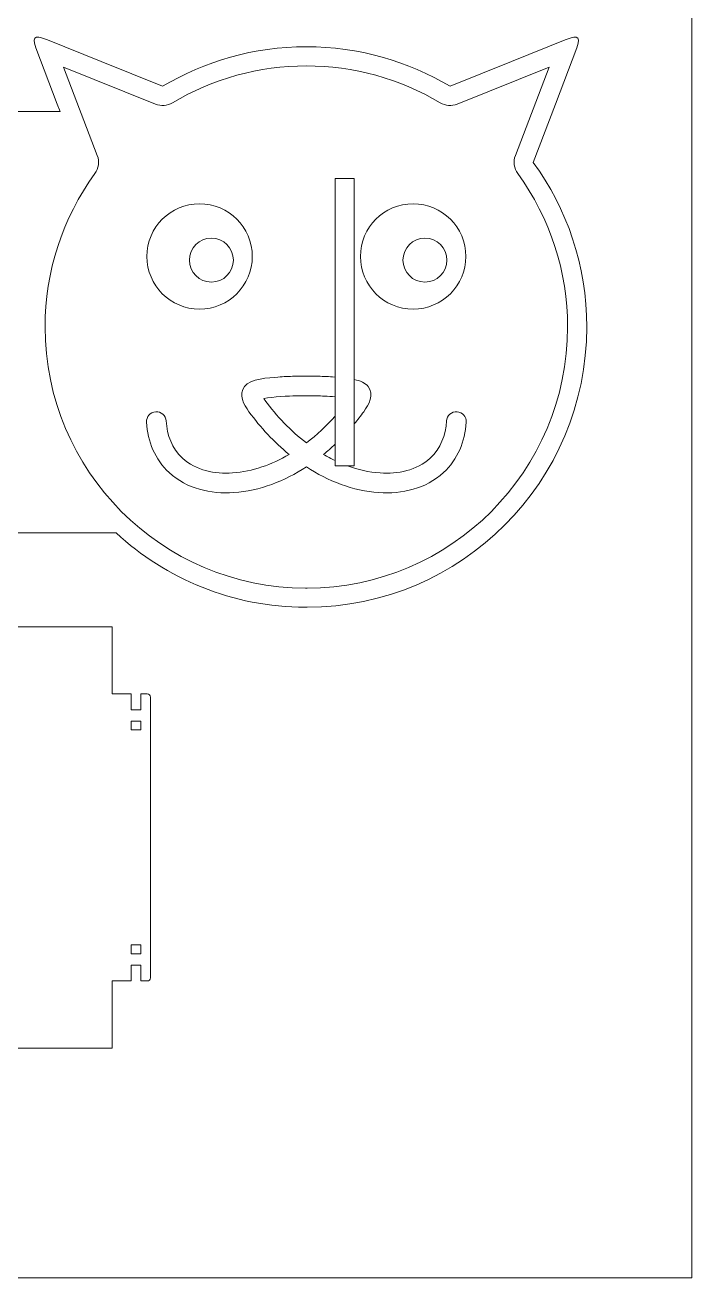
# Model space of a CAD drawing. Header units: millimetres. Extents: x -695 to 695, y -335 to 335.
# Drawn here: x 486.2 to 695, y -335.3 to 57.4 of the extents above; entities that cross this region are included whole.
import ezdxf

# ---------------------------------------------------------------- set-up
doc = ezdxf.new("R2010")
doc.units = ezdxf.units.MM
doc.header["$MEASUREMENT"] = 0
doc.layers.add('Camada 1', color=7, linetype='Continuous')

msp = doc.modelspace()

# ---------------------------------------------------------------- linework, layer by layer
at = {"layer": 'Camada 1', "color": 153, "lineweight": 20}
msp.add_lwpolyline([(-339.1634, -335.28), (695.0442, -335.28), (695.0442, 265.8534), (-339.1634, 265.8534), (-339.1634, -335.28)], close=True, dxfattribs=at)
at = {"layer": 'Camada 1', "color": 230, "lineweight": 20}
for points, knots in [([(574.2667, 50.5884), (590.726, 50.5884), (606.1251, 46.057), (619.2925, 38.18), (619.2925, 38.18), (619.2925, 38.18), (638.5761, 45.9588), (638.5761, 45.9588), (638.5761, 45.9588), (638.5761, 45.9588), (655.3179, 52.7121), (655.3179, 52.7121), (655.3179, 52.7121), (657.9477, 53.7729), (660.72, 54.7726), (658.9886, 50.2166), (658.9886, 50.2166), (658.9886, 50.2166), (652.2707, 32.5389), (652.2707, 32.5389), (652.2707, 32.5389), (652.2707, 32.5389), (645.3558, 14.3434), (645.3558, 14.3434), (645.3558, 14.3434), (655.8886, -0.1418), (662.1047, -17.969), (662.1047, -37.2497), (662.1047, -37.2497), (662.1047, -85.6704), (622.9251, -124.9405), (574.539, -125.0872), (574.539, -125.0872), (574.4482, -125.0874), (574.3573, -125.0873), (574.2667, -125.087), (574.2667, -125.087), (574.1761, -125.0873), (574.0852, -125.0874), (573.9944, -125.0872), (573.9944, -125.0872), (551.101, -125.0178), (530.2685, -116.19), (514.6718, -101.7789), (514.6718, -101.7789), (514.6718, -101.7789), (257.8612, -101.7789), (257.8612, -101.7789), (257.8612, -101.7789), (242.2645, -116.19), (221.432, -125.0178), (198.5386, -125.0872), (198.5386, -125.0872), (198.4478, -125.0874), (198.3569, -125.0873), (198.2663, -125.087), (198.2663, -125.087), (198.1757, -125.0873), (198.0848, -125.0874), (197.994, -125.0872), (197.994, -125.0872), (149.6079, -124.9405), (110.4283, -85.6704), (110.4283, -37.2497), (110.4283, -37.2497), (110.4283, -17.969), (116.6444, -0.1418), (127.1772, 14.3434), (127.1772, 14.3434), (127.1772, 14.3434), (120.2623, 32.5389), (120.2623, 32.5389), (120.2623, 32.5389), (120.2623, 32.5389), (113.5444, 50.2166), (113.5444, 50.2166), (113.5444, 50.2166), (111.813, 54.7726), (114.5853, 53.7729), (117.2151, 52.7121), (117.2151, 52.7121), (117.2151, 52.7121), (133.9569, 45.9588), (133.9569, 45.9588), (133.9569, 45.9588), (133.9569, 45.9588), (153.2405, 38.18), (153.2405, 38.18), (153.2405, 38.18), (166.4079, 46.057), (181.807, 50.5884), (198.2663, 50.5884), (198.2663, 50.5884), (214.7256, 50.5884), (230.1247, 46.057), (243.2921, 38.18), (243.2921, 38.18), (243.2921, 38.18), (262.5757, 45.9588), (262.5757, 45.9588), (262.5757, 45.9588), (262.5757, 45.9588), (279.3175, 52.7121), (279.3175, 52.7121), (279.3175, 52.7121), (281.9473, 53.7729), (284.7196, 54.7726), (282.9882, 50.2166), (282.9882, 50.2166), (282.9882, 50.2166), (276.2703, 32.5389), (276.2703, 32.5389), (276.2703, 32.5389), (276.2703, 32.5389), (275.4199, 30.3013), (275.4199, 30.3013), (275.4199, 30.3013), (275.4199, 30.3013), (497.1131, 30.3013), (497.1131, 30.3013), (497.1131, 30.3013), (497.1131, 30.3013), (496.2627, 32.5389), (496.2627, 32.5389), (496.2627, 32.5389), (496.2627, 32.5389), (489.5448, 50.2166), (489.5448, 50.2166), (489.5448, 50.2166), (487.8134, 54.7726), (490.5857, 53.7729), (493.2155, 52.7121), (493.2155, 52.7121), (493.2155, 52.7121), (509.9573, 45.9588), (509.9573, 45.9588), (509.9573, 45.9588), (509.9573, 45.9588), (529.2409, 38.18), (529.2409, 38.18), (529.2409, 38.18), (542.4083, 46.057), (557.8074, 50.5884), (574.2667, 50.5884)], [0, 0, 0, 0, 0.02702703, 0.02702703, 0.02702703, 0.02702703, 0.05405405, 0.05405405, 0.05405405, 0.05405405, 0.08108108, 0.08108108, 0.08108108, 0.08108108, 0.10810811, 0.10810811, 0.10810811, 0.10810811, 0.13513514, 0.13513514, 0.13513514, 0.13513514, 0.16216216, 0.16216216, 0.16216216, 0.16216216, 0.18918919, 0.18918919, 0.18918919, 0.18918919, 0.21621622, 0.21621622, 0.21621622, 0.21621622, 0.24324324, 0.24324324, 0.24324324, 0.24324324, 0.27027027, 0.27027027, 0.27027027, 0.27027027, 0.2972973, 0.2972973, 0.2972973, 0.2972973, 0.32432432, 0.32432432, 0.32432432, 0.32432432, 0.35135135, 0.35135135, 0.35135135, 0.35135135, 0.37837838, 0.37837838, 0.37837838, 0.37837838, 0.40540541, 0.40540541, 0.40540541, 0.40540541, 0.43243243, 0.43243243, 0.43243243, 0.43243243, 0.45945946, 0.45945946, 0.45945946, 0.45945946, 0.48648649, 0.48648649, 0.48648649, 0.48648649, 0.51351351, 0.51351351, 0.51351351, 0.51351351, 0.54054054, 0.54054054, 0.54054054, 0.54054054, 0.56756757, 0.56756757, 0.56756757, 0.56756757, 0.59459459, 0.59459459, 0.59459459, 0.59459459, 0.62162162, 0.62162162, 0.62162162, 0.62162162, 0.64864865, 0.64864865, 0.64864865, 0.64864865, 0.67567568, 0.67567568, 0.67567568, 0.67567568, 0.7027027, 0.7027027, 0.7027027, 0.7027027, 0.72972973, 0.72972973, 0.72972973, 0.72972973, 0.75675676, 0.75675676, 0.75675676, 0.75675676, 0.78378378, 0.78378378, 0.78378378, 0.78378378, 0.81081081, 0.81081081, 0.81081081, 0.81081081, 0.83783784, 0.83783784, 0.83783784, 0.83783784, 0.86486486, 0.86486486, 0.86486486, 0.86486486, 0.89189189, 0.89189189, 0.89189189, 0.89189189, 0.91891892, 0.91891892, 0.91891892, 0.91891892, 0.94594595, 0.94594595, 0.94594595, 0.94594595, 1, 1, 1, 1]), ([(583.2667, 9.2612), (583.2667, 9.2612), (589.2667, 9.2612), (589.2667, 9.2612), (589.2667, 9.2612), (589.2667, 9.2612), (589.2667, -80.7388), (589.2667, -80.7388), (589.2667, -80.7388), (589.2667, -80.7388), (583.2667, -80.7388), (583.2667, -80.7388), (583.2667, -80.7388), (583.2667, -80.7388), (583.2667, 9.2612), (583.2667, 9.2612)], [0, 0, 0, 0, 0.2, 0.2, 0.2, 0.2, 0.4, 0.4, 0.4, 0.4, 0.6, 0.6, 0.6, 0.6, 1, 1, 1, 1]), ([(424.7315, -146.2303), (424.7315, -146.2303), (199.457, -146.2303), (199.457, -146.2303), (199.457, -146.2303), (192.6574, -146.2303), (187.0943, -140.6672), (187.0943, -133.8677), (187.0943, -133.8677), (187.0943, -133.8677), (187.0943, -131.1733), (187.0943, -131.1733), (187.0943, -131.1733), (187.0943, -131.1733), (119.4282, -131.1733), (119.4282, -131.1733), (119.4282, -131.1733), (119.4282, -131.1733), (119.4282, -152.2134), (119.4282, -152.2134), (119.4282, -152.2134), (119.4282, -152.2134), (113.4282, -152.2134), (113.4282, -152.2134), (113.4282, -152.2134), (113.4282, -152.2134), (113.4282, -157.2134), (113.4282, -157.2134), (113.4282, -157.2134), (113.4282, -157.2134), (110.4282, -157.2134), (110.4282, -157.2134), (110.4282, -157.2134), (110.4282, -157.2134), (110.4282, -152.2134), (110.4282, -152.2134), (110.4282, -152.2134), (110.4282, -152.2134), (108.4282, -152.2134), (108.4282, -152.2134), (108.4282, -152.2134), (107.8783, -152.2134), (107.4282, -152.6635), (107.4282, -153.2134), (107.4282, -153.2134), (107.4282, -153.2134), (107.4282, -241.2134), (107.4282, -241.2134), (107.4282, -241.2134), (107.4282, -241.7633), (107.8782, -242.2134), (108.4282, -242.2134), (108.4282, -242.2134), (108.4282, -242.2134), (110.4282, -242.2134), (110.4282, -242.2134), (110.4282, -242.2134), (110.4282, -242.2134), (110.4282, -237.2134), (110.4282, -237.2134), (110.4282, -237.2134), (110.4282, -237.2134), (113.4282, -237.2134), (113.4282, -237.2134), (113.4282, -237.2134), (113.4282, -237.2134), (113.4282, -242.2134), (113.4282, -242.2134), (113.4282, -242.2134), (113.4282, -242.2134), (119.4282, -242.2134), (119.4282, -242.2134), (119.4282, -242.2134), (119.4282, -242.2134), (119.4282, -263.2535), (119.4282, -263.2535), (119.4282, -263.2535), (119.4282, -263.2535), (513.4282, -263.2535), (513.4282, -263.2535), (513.4282, -263.2535), (513.4282, -263.2535), (513.4282, -242.2134), (513.4282, -242.2134), (513.4282, -242.2134), (513.4282, -242.2134), (519.4282, -242.2134), (519.4282, -242.2134), (519.4282, -242.2134), (519.4282, -242.2134), (519.4282, -237.2134), (519.4282, -237.2134), (519.4282, -237.2134), (519.4282, -237.2134), (522.4282, -237.2134), (522.4282, -237.2134), (522.4282, -237.2134), (522.4282, -237.2134), (522.4282, -242.2134), (522.4282, -242.2134), (522.4282, -242.2134), (522.4282, -242.2134), (524.4282, -242.2134), (524.4282, -242.2134), (524.4282, -242.2134), (524.9782, -242.2134), (525.4282, -241.7634), (525.4282, -241.2134), (525.4282, -241.2134), (525.4282, -241.2134), (525.4282, -153.2134), (525.4282, -153.2134), (525.4282, -153.2134), (525.4282, -152.6634), (524.9781, -152.2134), (524.4282, -152.2134), (524.4282, -152.2134), (524.4282, -152.2134), (522.4282, -152.2134), (522.4282, -152.2134), (522.4282, -152.2134), (522.4282, -152.2134), (522.4282, -157.2134), (522.4282, -157.2134), (522.4282, -157.2134), (522.4282, -157.2134), (519.4282, -157.2134), (519.4282, -157.2134), (519.4282, -157.2134), (519.4282, -157.2134), (519.4282, -152.2134), (519.4282, -152.2134), (519.4282, -152.2134), (519.4282, -152.2134), (513.4282, -152.2134), (513.4282, -152.2134), (513.4282, -152.2134), (513.4282, -152.2134), (513.4282, -131.1733), (513.4282, -131.1733), (513.4282, -131.1733), (513.4282, -131.1733), (437.0942, -131.1733), (437.0942, -131.1733), (437.0942, -131.1733), (437.0942, -131.1733), (437.0942, -133.8677), (437.0942, -133.8677), (437.0942, -133.8677), (437.0942, -140.6672), (431.5311, -146.2303), (424.7315, -146.2303)], [0, 0, 0, 0, 0.02564103, 0.02564103, 0.02564103, 0.02564103, 0.05128205, 0.05128205, 0.05128205, 0.05128205, 0.07692308, 0.07692308, 0.07692308, 0.07692308, 0.1025641, 0.1025641, 0.1025641, 0.1025641, 0.12820513, 0.12820513, 0.12820513, 0.12820513, 0.15384615, 0.15384615, 0.15384615, 0.15384615, 0.17948718, 0.17948718, 0.17948718, 0.17948718, 0.20512821, 0.20512821, 0.20512821, 0.20512821, 0.23076923, 0.23076923, 0.23076923, 0.23076923, 0.25641026, 0.25641026, 0.25641026, 0.25641026, 0.28205128, 0.28205128, 0.28205128, 0.28205128, 0.30769231, 0.30769231, 0.30769231, 0.30769231, 0.33333333, 0.33333333, 0.33333333, 0.33333333, 0.35897436, 0.35897436, 0.35897436, 0.35897436, 0.38461538, 0.38461538, 0.38461538, 0.38461538, 0.41025641, 0.41025641, 0.41025641, 0.41025641, 0.43589744, 0.43589744, 0.43589744, 0.43589744, 0.46153846, 0.46153846, 0.46153846, 0.46153846, 0.48717949, 0.48717949, 0.48717949, 0.48717949, 0.51282051, 0.51282051, 0.51282051, 0.51282051, 0.53846154, 0.53846154, 0.53846154, 0.53846154, 0.56410256, 0.56410256, 0.56410256, 0.56410256, 0.58974359, 0.58974359, 0.58974359, 0.58974359, 0.61538462, 0.61538462, 0.61538462, 0.61538462, 0.64102564, 0.64102564, 0.64102564, 0.64102564, 0.66666667, 0.66666667, 0.66666667, 0.66666667, 0.69230769, 0.69230769, 0.69230769, 0.69230769, 0.71794872, 0.71794872, 0.71794872, 0.71794872, 0.74358974, 0.74358974, 0.74358974, 0.74358974, 0.76923077, 0.76923077, 0.76923077, 0.76923077, 0.79487179, 0.79487179, 0.79487179, 0.79487179, 0.82051282, 0.82051282, 0.82051282, 0.82051282, 0.84615385, 0.84615385, 0.84615385, 0.84615385, 0.87179487, 0.87179487, 0.87179487, 0.87179487, 0.8974359, 0.8974359, 0.8974359, 0.8974359, 0.92307692, 0.92307692, 0.92307692, 0.92307692, 0.94871795, 0.94871795, 0.94871795, 0.94871795, 1, 1, 1, 1]), ([(519.4286, -163.5321), (519.4286, -163.5321), (519.4286, -160.7537), (519.4286, -160.7537), (519.4286, -160.7537), (519.4286, -160.7537), (522.4286, -160.7537), (522.4286, -160.7537), (522.4286, -160.7537), (522.4286, -160.7537), (522.4286, -163.5321), (522.4286, -163.5321), (522.4286, -163.5321), (522.4286, -163.5321), (519.4286, -163.5321), (519.4286, -163.5321)], [0, 0, 0, 0, 0.2, 0.2, 0.2, 0.2, 0.4, 0.4, 0.4, 0.4, 0.6, 0.6, 0.6, 0.6, 1, 1, 1, 1]), ([(519.4286, -233.6735), (519.4286, -233.6735), (519.4286, -230.8951), (519.4286, -230.8951), (519.4286, -230.8951), (519.4286, -230.8951), (522.4286, -230.8951), (522.4286, -230.8951), (522.4286, -230.8951), (522.4286, -230.8951), (522.4286, -233.6735), (522.4286, -233.6735), (522.4286, -233.6735), (522.4286, -233.6735), (519.4286, -233.6735), (519.4286, -233.6735)], [0, 0, 0, 0, 0.2, 0.2, 0.2, 0.2, 0.4, 0.4, 0.4, 0.4, 0.6, 0.6, 0.6, 0.6, 1, 1, 1, 1])]:
    msp.add_open_spline(points, degree=3, knots=knots, dxfattribs=at)
at = {"layer": 'Camada 1', "color": 240, "lineweight": 20}
for points, knots in [([(574.2667, 44.5884), (559.4546, 44.5884), (545.0345, 40.6364), (532.3211, 33.031), (532.3211, 33.031), (530.6556, 32.0346), (528.7962, 31.8896), (526.9963, 32.6157), (526.9963, 32.6157), (526.9963, 32.6157), (498.2448, 44.2136), (498.2448, 44.2136), (498.2448, 44.2136), (498.2448, 44.2136), (508.7862, 16.4749), (508.7862, 16.4749), (508.7862, 16.4749), (509.5275, 14.5242), (509.2575, 12.5025), (508.0303, 10.8148), (508.0303, 10.8148), (497.8392, -3.2006), (492.4287, -19.9223), (492.4287, -37.2497), (492.4287, -37.2497), (492.4287, -82.3487), (528.9143, -118.9505), (574.0126, -119.0872), (574.0126, -119.0872), (574.0973, -119.0875), (574.182, -119.0872), (574.2667, -119.087)], [0, 0, 0, 0, 0.11111111, 0.11111111, 0.11111111, 0.11111111, 0.22222222, 0.22222222, 0.22222222, 0.22222222, 0.33333333, 0.33333333, 0.33333333, 0.33333333, 0.44444444, 0.44444444, 0.44444444, 0.44444444, 0.55555556, 0.55555556, 0.55555556, 0.55555556, 0.66666667, 0.66666667, 0.66666667, 0.66666667, 0.77777778, 0.77777778, 0.77777778, 0.77777778, 1, 1, 1, 1]), ([(574.2667, 44.5884), (589.0788, 44.5884), (603.4989, 40.6364), (616.2123, 33.031), (616.2123, 33.031), (617.8778, 32.0346), (619.7372, 31.8896), (621.5371, 32.6157), (621.5371, 32.6157), (621.5371, 32.6157), (650.2886, 44.2136), (650.2886, 44.2136), (650.2886, 44.2136), (650.2886, 44.2136), (639.7472, 16.4749), (639.7472, 16.4749), (639.7472, 16.4749), (639.0059, 14.5242), (639.2759, 12.5025), (640.5031, 10.8148), (640.5031, 10.8148), (650.6942, -3.2006), (656.1047, -19.9223), (656.1047, -37.2497), (656.1047, -37.2497), (656.1047, -82.3487), (619.6191, -118.9505), (574.5208, -119.0872), (574.5208, -119.0872), (574.4361, -119.0875), (574.3514, -119.0872), (574.2667, -119.087)], [0, 0, 0, 0, 0.11111111, 0.11111111, 0.11111111, 0.11111111, 0.22222222, 0.22222222, 0.22222222, 0.22222222, 0.33333333, 0.33333333, 0.33333333, 0.33333333, 0.44444444, 0.44444444, 0.44444444, 0.44444444, 0.55555556, 0.55555556, 0.55555556, 0.55555556, 0.66666667, 0.66666667, 0.66666667, 0.66666667, 0.77777778, 0.77777778, 0.77777778, 0.77777778, 1, 1, 1, 1]), ([(540.8236, 1.3792), (549.9418, 1.3792), (557.3336, -6.0126), (557.3336, -15.1308), (557.3336, -15.1308), (557.3336, -24.249), (549.9418, -31.6408), (540.8236, -31.6408), (540.8236, -31.6408), (531.7054, -31.6408), (524.3136, -24.249), (524.3136, -15.1308), (524.3136, -15.1308), (524.3136, -6.0126), (531.7054, 1.3792), (540.8236, 1.3792)], [0, 0, 0, 0, 0.2, 0.2, 0.2, 0.2, 0.4, 0.4, 0.4, 0.4, 0.6, 0.6, 0.6, 0.6, 1, 1, 1, 1]), ([(607.7098, 1.3792), (616.828, 1.3792), (624.2198, -6.0126), (624.2198, -15.1308), (624.2198, -15.1308), (624.2198, -24.249), (616.828, -31.6408), (607.7098, -31.6408), (607.7098, -31.6408), (598.5916, -31.6408), (591.1998, -24.249), (591.1998, -15.1308), (591.1998, -15.1308), (591.1998, -6.0126), (598.5916, 1.3792), (607.7098, 1.3792)], [0, 0, 0, 0, 0.2, 0.2, 0.2, 0.2, 0.4, 0.4, 0.4, 0.4, 0.6, 0.6, 0.6, 0.6, 1, 1, 1, 1]), ([(544.5276, -9.4159), (548.3268, -9.4159), (551.4067, -12.4958), (551.4067, -16.295), (551.4067, -16.295), (551.4067, -20.0942), (548.3268, -23.1741), (544.5276, -23.1741), (544.5276, -23.1741), (540.7284, -23.1741), (537.6485, -20.0942), (537.6485, -16.295), (537.6485, -16.295), (537.6485, -12.4958), (540.7284, -9.4159), (544.5276, -9.4159)], [0, 0, 0, 0, 0.2, 0.2, 0.2, 0.2, 0.4, 0.4, 0.4, 0.4, 0.6, 0.6, 0.6, 0.6, 1, 1, 1, 1]), ([(611.4138, -9.4159), (615.213, -9.4159), (618.2929, -12.4958), (618.2929, -16.295), (618.2929, -16.295), (618.2929, -20.0942), (615.213, -23.1741), (611.4138, -23.1741), (611.4138, -23.1741), (607.6146, -23.1741), (604.5347, -20.0942), (604.5347, -16.295), (604.5347, -16.295), (604.5347, -12.4958), (607.6146, -9.4159), (611.4138, -9.4159)], [0, 0, 0, 0, 0.2, 0.2, 0.2, 0.2, 0.4, 0.4, 0.4, 0.4, 0.6, 0.6, 0.6, 0.6, 1, 1, 1, 1]), ([(574.2667, -81.0963), (567.5025, -85.4935), (559.642, -88.6236), (551.5734, -89.1556), (551.5734, -89.1556), (544.3073, -89.6344), (536.7919, -87.9341), (531.3177, -82.8958), (531.3177, -82.8958), (526.8109, -78.7479), (524.5864, -73.1458), (524.1966, -67.1015), (524.1966, -67.1015), (524.0873, -65.406), (525.381, -63.9339), (527.0765, -63.8246), (527.0765, -63.8246), (528.7721, -63.7152), (530.2442, -65.0089), (530.3535, -66.7044), (530.3535, -66.7044), (530.6403, -71.1493), (532.1696, -75.2949), (535.4958, -78.356), (535.4958, -78.356), (539.6919, -82.218), (545.6309, -83.3642), (551.1675, -82.9992), (551.1675, -82.9992), (557.374, -82.59), (563.4804, -80.342), (568.8802, -77.1744), (568.8802, -77.1744), (564.1174, -73.3096), (559.9108, -68.7646), (556.3005, -63.8107), (556.3005, -63.8107), (554.6696, -61.5729), (552.9302, -58.4837), (554.9119, -55.8784), (554.9119, -55.8784), (556.7436, -53.4702), (562.5485, -53.1525), (565.3652, -52.94), (565.3652, -52.94), (567.1196, -52.8077), (568.8798, -52.7214), (570.6383, -52.6659), (570.6383, -52.6659), (571.8474, -52.6278), (573.057, -52.6095), (574.2667, -52.6098)], [0, 0, 0, 0, 0.07142857, 0.07142857, 0.07142857, 0.07142857, 0.14285714, 0.14285714, 0.14285714, 0.14285714, 0.21428571, 0.21428571, 0.21428571, 0.21428571, 0.28571429, 0.28571429, 0.28571429, 0.28571429, 0.35714286, 0.35714286, 0.35714286, 0.35714286, 0.42857143, 0.42857143, 0.42857143, 0.42857143, 0.5, 0.5, 0.5, 0.5, 0.57142857, 0.57142857, 0.57142857, 0.57142857, 0.64285714, 0.64285714, 0.64285714, 0.64285714, 0.71428571, 0.71428571, 0.71428571, 0.71428571, 0.78571429, 0.78571429, 0.78571429, 0.78571429, 0.85714286, 0.85714286, 0.85714286, 0.85714286, 1, 1, 1, 1]), ([(583.2667, -52.9474), (583.2335, -52.945), (583.2006, -52.9424), (583.1682, -52.94), (583.1682, -52.94), (581.4138, -52.8077), (579.6536, -52.7214), (577.8951, -52.6659), (577.8951, -52.6659), (576.686, -52.6278), (575.4764, -52.6095), (574.2667, -52.6098)], [0, 0, 0, 0, 0.25, 0.25, 0.25, 0.25, 0.5, 0.5, 0.5, 0.5, 1, 1, 1, 1]), ([(589.2667, -67.623), (590.2961, -66.3837), (591.2851, -65.1113), (592.2329, -63.8107), (592.2329, -63.8107), (593.8638, -61.5729), (595.6032, -58.4837), (593.6215, -55.8784), (593.6215, -55.8784), (592.7816, -54.7742), (591.1062, -54.1095), (589.2667, -53.693)], [0, 0, 0, 0, 0.25, 0.25, 0.25, 0.25, 0.5, 0.5, 0.5, 0.5, 1, 1, 1, 1]), ([(574.2667, -58.7795), (573.1219, -58.7792), (571.9769, -58.7966), (570.8325, -58.8327), (570.8325, -58.8327), (569.0675, -58.8882), (563.7922, -59.1114), (560.9093, -59.6425), (560.9093, -59.6425), (561.0569, -59.8593), (561.1945, -60.0508), (561.2866, -60.177), (561.2866, -60.177), (564.9547, -65.2101), (569.2968, -69.7936), (574.2667, -73.5592)], [0, 0, 0, 0, 0.2, 0.2, 0.2, 0.2, 0.4, 0.4, 0.4, 0.4, 0.6, 0.6, 0.6, 0.6, 1, 1, 1, 1]), ([(574.2667, -58.7795), (575.4115, -58.7792), (576.5565, -58.7966), (577.7009, -58.8327), (577.7009, -58.8327), (578.7404, -58.8654), (580.9977, -58.9564), (583.2667, -59.134)], [0, 0, 0, 0, 0.33333333, 0.33333333, 0.33333333, 0.33333333, 1, 1, 1, 1]), ([(574.2667, -81.0963), (581.0309, -85.4935), (588.8914, -88.6236), (596.96, -89.1556), (596.96, -89.1556), (604.2261, -89.6344), (611.7415, -87.9341), (617.2157, -82.8958), (617.2157, -82.8958), (621.7225, -78.7479), (623.947, -73.1458), (624.3368, -67.1015), (624.3368, -67.1015), (624.4461, -65.406), (623.1524, -63.9339), (621.4569, -63.8246), (621.4569, -63.8246), (619.7613, -63.7152), (618.2892, -65.0089), (618.1799, -66.7044), (618.1799, -66.7044), (617.8931, -71.1493), (616.3638, -75.2949), (613.0376, -78.356), (613.0376, -78.356), (608.8415, -82.218), (602.9025, -83.3642), (597.3659, -82.9992), (597.3659, -82.9992), (593.8861, -82.7698), (590.4379, -81.9622), (587.128, -80.7388)], [0, 0, 0, 0, 0.11111111, 0.11111111, 0.11111111, 0.11111111, 0.22222222, 0.22222222, 0.22222222, 0.22222222, 0.33333333, 0.33333333, 0.33333333, 0.33333333, 0.44444444, 0.44444444, 0.44444444, 0.44444444, 0.55555556, 0.55555556, 0.55555556, 0.55555556, 0.66666667, 0.66666667, 0.66666667, 0.66666667, 0.77777778, 0.77777778, 0.77777778, 0.77777778, 1, 1, 1, 1]), ([(583.2667, -79.0994), (582.033, -78.5075), (580.8264, -77.8626), (579.6532, -77.1744), (579.6532, -77.1744), (580.8958, -76.1661), (582.1005, -75.1114), (583.2667, -74.0153)], [0, 0, 0, 0, 0.33333333, 0.33333333, 0.33333333, 0.33333333, 1, 1, 1, 1])]:
    msp.add_open_spline(points, degree=3, knots=knots, dxfattribs=at)
msp.add_open_spline([(583.2667, -65.148), (580.5487, -68.237), (577.5441, -71.0759), (574.2667, -73.5592)], degree=3, dxfattribs=at)

doc.saveas('drawing.dxf')
